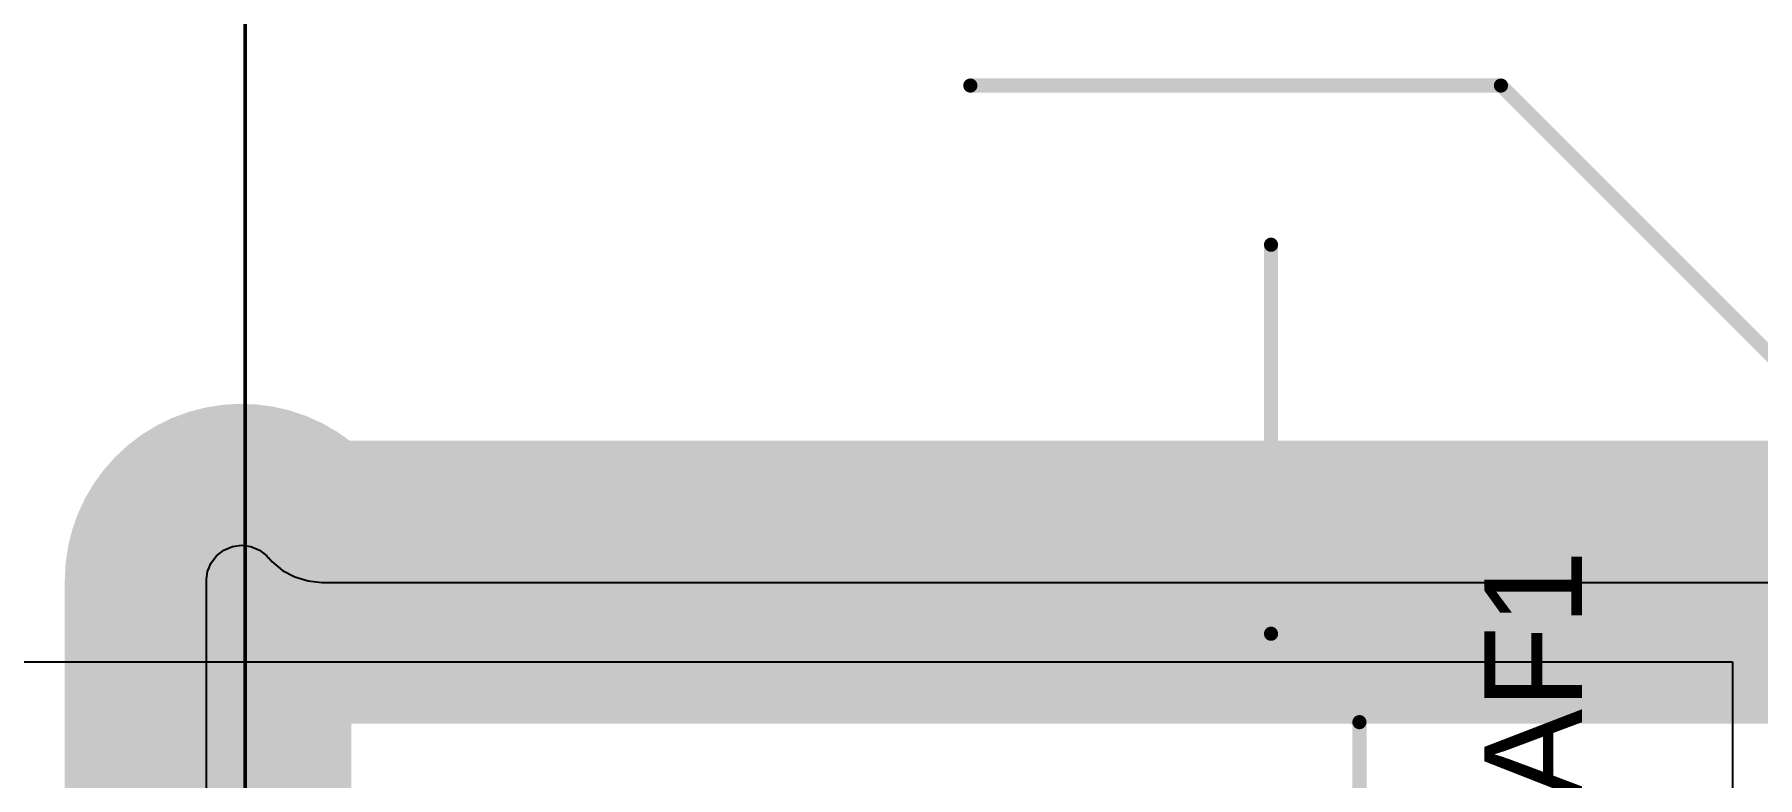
# Model space of a CAD drawing. Header units: inches. Extents: x -1.3 to 11.9, y -6.8 to 4.2.
# Drawn here: x -0.0596 to 0.4275, y 3.1043 to 3.3144 of the extents above; entities that cross this region are included whole.
import ezdxf

# ---------------------------------------------------------------- set-up
doc = ezdxf.new("R2010")
doc.units = ezdxf.units.IN
doc.header["$MEASUREMENT"] = 0
for name, color, linetype in [('02_GND1', 76, 'Continuous'), ('04_GND2', 16, 'Continuous'), ('05_SIG2', 156, 'Continuous'), ('06_GND3', 216, 'Continuous'), ('07_SIG3', 216, 'Continuous'), ('08_GND4', 136, 'Continuous'), ('09_PWR1', 136, 'Continuous'), ('10_PWR2', 136, 'Continuous'), ('11_GND5', 136, 'Continuous'), ('13_GND6', 136, 'Continuous'), ('15_GND7', 136, 'Continuous'), ('AB', 56, 'Continuous'), ('Board', 76, 'Continuous'), ('Keep-Out Layer', 6, 'Continuous'), ('Top Overlay', 2, 'Continuous')]:
    doc.layers.add(name, color=color, linetype=linetype)
doc.styles.add('Arial', font='', dxfattribs={"height": 0.2})
doc.styles.get('Arial').set_extended_font_data('Arial')

# ---------------------------------------------------------------- blocks, each defined once
blk = doc.blocks.new('CONN_SMA_J_P_H_RA_TH1_SAI_330')
at = {"layer": 'AB'}
for p, q in [((0.263, 0.586), (0.263, -0.263)), ((0.263, -0.263), (-0.263, -0.263))]:
    blk.add_line(p, q, dxfattribs=at)

msp = doc.modelspace()

# ---------------------------------------------------------------- linework, layer by layer
at = {"layer": '02_GND1'}
for p, q in [((-0.00966, 3.165), (-0.00807, 3.16707)), ((-0.00807, 3.16707), (-0.006, 3.16866)), ((-0.006, 3.16866), (-0.00359, 3.16966)), ((-0.00359, 3.16966), (-0.001, 3.17)), ((-0.001, 3.17), (0.00159, 3.16966)), ((0.00159, 3.16966), (0.004, 3.16866)), ((0.004, 3.16866), (0.00607, 3.16707)), ((0.00607, 3.16707), (0.00652, 3.16649)), ((0.00652, 3.16649), (0.00657, 3.16654)), ((0.00657, 3.16654), (0.0075, 3.16541)), ((-0.01095, 3.16036), (-0.01066, 3.16259)), ((-0.01066, 3.16259), (-0.00966, 3.165)), ((0.0075, 3.16541), (0.01055, 3.16291)), ((0.01055, 3.16291), (0.01402, 3.16105)), ((-0.01092, 3.16), (-0.01095, 3.16036)), ((-0.01092, 3.1496), (-0.01092, 3.16)), ((0.01402, 3.16105), (0.01779, 3.15991)), ((0.01779, 3.15991), (0.02171, 3.15952)), ((0.02171, 3.15952), (3.91429, 3.15952)), ((-0.01092, 0), (-0.01092, 3.1496))]:
    msp.add_line(p, q, dxfattribs=at)
for points in [[(-0.03102, 3.16, 0.04, 0.04, -0.694873), (0.02171, 3.17962, 0.04, 0.04, 0)], [(0.02171, 3.17962, 0.04, 0.04, 0), (3.91429, 3.17962, 0.04, 0.04, 0)], [(-0.03102, 3.1496, 0.04, 0.04, 0), (-0.03102, 3.16, 0.04, 0.04, 0)], [(-0.03102, 3.1496, 0.04, 0.04, 0), (-0.03102, 0, 0.04, 0.04, 0)]]:
    msp.add_lwpolyline(points, format="xyseb", dxfattribs=at)
for points in [[(0.01171, 3.17962, 0.02, 0.02, 1), (0.03171, 3.17962, 0.02, 0.02, 1)], [(0.01171, 3.17962, 0.02, 0.02, 1), (0.03171, 3.17962, 0.02, 0.02, 1)], [(-0.04102, 3.16, 0.02, 0.02, 1), (-0.02102, 3.16, 0.02, 0.02, 1)], [(-0.04102, 3.16, 0.02, 0.02, 1), (-0.02102, 3.16, 0.02, 0.02, 1)], [(-0.04102, 3.1496, 0.02, 0.02, 1), (-0.02102, 3.1496, 0.02, 0.02, 1)], [(-0.04102, 3.1496, 0.02, 0.02, 1), (-0.02102, 3.1496, 0.02, 0.02, 1)]]:
    msp.add_lwpolyline(points, format="xyseb", close=True, dxfattribs=at)
at = {"layer": '04_GND2'}
for p, q in [((-0.00966, 3.165), (-0.00807, 3.16707)), ((-0.00807, 3.16707), (-0.006, 3.16866)), ((-0.006, 3.16866), (-0.00359, 3.16966)), ((-0.00359, 3.16966), (-0.001, 3.17)), ((-0.001, 3.17), (0.00159, 3.16966)), ((0.00159, 3.16966), (0.004, 3.16866)), ((0.004, 3.16866), (0.00607, 3.16707)), ((0.00607, 3.16707), (0.00652, 3.16649)), ((0.00652, 3.16649), (0.00657, 3.16654)), ((0.00657, 3.16654), (0.0075, 3.16541)), ((-0.01095, 3.16036), (-0.01066, 3.16259)), ((-0.01066, 3.16259), (-0.00966, 3.165)), ((0.0075, 3.16541), (0.01055, 3.16291)), ((0.01055, 3.16291), (0.01402, 3.16105)), ((-0.01092, 3.16), (-0.01095, 3.16036)), ((-0.01092, 3.1496), (-0.01092, 3.16)), ((0.01402, 3.16105), (0.01779, 3.15991)), ((0.01779, 3.15991), (0.02171, 3.15952)), ((0.02171, 3.15952), (3.91429, 3.15952)), ((-0.01092, 0), (-0.01092, 3.1496))]:
    msp.add_line(p, q, dxfattribs=at)
for points in [[(-0.03102, 3.16, 0.04, 0.04, -0.694873), (0.02171, 3.17962, 0.04, 0.04, 0)], [(0.02171, 3.17962, 0.04, 0.04, 0), (3.91429, 3.17962, 0.04, 0.04, 0)], [(-0.03102, 3.1496, 0.04, 0.04, 0), (-0.03102, 3.16, 0.04, 0.04, 0)], [(-0.03102, 3.1496, 0.04, 0.04, 0), (-0.03102, 0, 0.04, 0.04, 0)]]:
    msp.add_lwpolyline(points, format="xyseb", dxfattribs=at)
for points in [[(0.01171, 3.17962, 0.02, 0.02, 1), (0.03171, 3.17962, 0.02, 0.02, 1)], [(0.01171, 3.17962, 0.02, 0.02, 1), (0.03171, 3.17962, 0.02, 0.02, 1)], [(-0.04102, 3.16, 0.02, 0.02, 1), (-0.02102, 3.16, 0.02, 0.02, 1)], [(-0.04102, 3.16, 0.02, 0.02, 1), (-0.02102, 3.16, 0.02, 0.02, 1)], [(-0.04102, 3.1496, 0.02, 0.02, 1), (-0.02102, 3.1496, 0.02, 0.02, 1)], [(-0.04102, 3.1496, 0.02, 0.02, 1), (-0.02102, 3.1496, 0.02, 0.02, 1)]]:
    msp.add_lwpolyline(points, format="xyseb", close=True, dxfattribs=at)
at = {"layer": '05_SIG2'}
for points in [[(0.29, 3.145, 0.004, 0.004, 0), (0.29, 3.255, 0.004, 0.004, 0)], [(0.29, 3.145, 0.004, 0.004, 0), (0.315, 3.12, 0.004, 0.004, 0)], [(0.315, 3.01, 0.004, 0.004, 0), (0.315, 3.12, 0.004, 0.004, 0)]]:
    msp.add_lwpolyline(points, format="xyseb", dxfattribs=at)
for points in [[(0.289, 3.255, 0.002, 0.002, 1), (0.291, 3.255, 0.002, 0.002, 1)], [(0.289, 3.145, 0.002, 0.002, 1), (0.291, 3.145, 0.002, 0.002, 1)], [(0.289, 3.145, 0.002, 0.002, 1), (0.291, 3.145, 0.002, 0.002, 1)], [(0.314, 3.12, 0.002, 0.002, 1), (0.316, 3.12, 0.002, 0.002, 1)], [(0.314, 3.12, 0.002, 0.002, 1), (0.316, 3.12, 0.002, 0.002, 1)]]:
    msp.add_lwpolyline(points, format="xyseb", close=True, dxfattribs=at)
at = {"layer": '06_GND3'}
for p, q in [((-0.00966, 3.165), (-0.00807, 3.16707)), ((-0.00807, 3.16707), (-0.006, 3.16866)), ((-0.006, 3.16866), (-0.00359, 3.16966)), ((-0.00359, 3.16966), (-0.001, 3.17)), ((-0.001, 3.17), (0.00159, 3.16966)), ((0.00159, 3.16966), (0.004, 3.16866)), ((0.004, 3.16866), (0.00607, 3.16707)), ((0.00607, 3.16707), (0.00652, 3.16649)), ((0.00652, 3.16649), (0.00657, 3.16654)), ((0.00657, 3.16654), (0.0075, 3.16541)), ((-0.01095, 3.16036), (-0.01066, 3.16259)), ((-0.01066, 3.16259), (-0.00966, 3.165)), ((0.0075, 3.16541), (0.01055, 3.16291)), ((0.01055, 3.16291), (0.01402, 3.16105)), ((-0.01092, 3.16), (-0.01095, 3.16036)), ((-0.01092, 3.1496), (-0.01092, 3.16)), ((0.01402, 3.16105), (0.01779, 3.15991)), ((0.01779, 3.15991), (0.02171, 3.15952)), ((0.02171, 3.15952), (3.91429, 3.15952)), ((-0.01092, 0), (-0.01092, 3.1496))]:
    msp.add_line(p, q, dxfattribs=at)
for points in [[(-0.03102, 3.16, 0.04, 0.04, -0.694873), (0.02171, 3.17962, 0.04, 0.04, 0)], [(0.02171, 3.17962, 0.04, 0.04, 0), (3.91429, 3.17962, 0.04, 0.04, 0)], [(-0.03102, 3.1496, 0.04, 0.04, 0), (-0.03102, 3.16, 0.04, 0.04, 0)], [(-0.03102, 3.1496, 0.04, 0.04, 0), (-0.03102, 0, 0.04, 0.04, 0)]]:
    msp.add_lwpolyline(points, format="xyseb", dxfattribs=at)
for points in [[(0.01171, 3.17962, 0.02, 0.02, 1), (0.03171, 3.17962, 0.02, 0.02, 1)], [(0.01171, 3.17962, 0.02, 0.02, 1), (0.03171, 3.17962, 0.02, 0.02, 1)], [(-0.04102, 3.16, 0.02, 0.02, 1), (-0.02102, 3.16, 0.02, 0.02, 1)], [(-0.04102, 3.16, 0.02, 0.02, 1), (-0.02102, 3.16, 0.02, 0.02, 1)], [(-0.04102, 3.1496, 0.02, 0.02, 1), (-0.02102, 3.1496, 0.02, 0.02, 1)], [(-0.04102, 3.1496, 0.02, 0.02, 1), (-0.02102, 3.1496, 0.02, 0.02, 1)]]:
    msp.add_lwpolyline(points, format="xyseb", close=True, dxfattribs=at)
at = {"layer": '07_SIG3'}
for points in [[(0.205, 3.3, 0.004, 0.004, 0), (0.355, 3.3, 0.004, 0.004, 0)], [(0.355, 3.3, 0.004, 0.004, 0), (0.53, 3.125, 0.004, 0.004, 0)]]:
    msp.add_lwpolyline(points, format="xyseb", dxfattribs=at)
for points in [[(0.204, 3.3, 0.002, 0.002, 1), (0.206, 3.3, 0.002, 0.002, 1)], [(0.354, 3.3, 0.002, 0.002, 1), (0.356, 3.3, 0.002, 0.002, 1)], [(0.354, 3.3, 0.002, 0.002, 1), (0.356, 3.3, 0.002, 0.002, 1)]]:
    msp.add_lwpolyline(points, format="xyseb", close=True, dxfattribs=at)
at = {"layer": '08_GND4'}
for p, q in [((-0.00966, 3.165), (-0.00807, 3.16707)), ((-0.00807, 3.16707), (-0.006, 3.16866)), ((-0.006, 3.16866), (-0.00359, 3.16966)), ((-0.00359, 3.16966), (-0.001, 3.17)), ((-0.001, 3.17), (0.00159, 3.16966)), ((0.00159, 3.16966), (0.004, 3.16866)), ((0.004, 3.16866), (0.00607, 3.16707)), ((0.00607, 3.16707), (0.00652, 3.16649)), ((0.00652, 3.16649), (0.00657, 3.16654)), ((0.00657, 3.16654), (0.0075, 3.16541)), ((-0.01095, 3.16036), (-0.01066, 3.16259)), ((-0.01066, 3.16259), (-0.00966, 3.165)), ((0.0075, 3.16541), (0.01055, 3.16291)), ((0.01055, 3.16291), (0.01402, 3.16105)), ((-0.01092, 3.16), (-0.01095, 3.16036)), ((-0.01092, 3.1496), (-0.01092, 3.16)), ((0.01402, 3.16105), (0.01779, 3.15991)), ((0.01779, 3.15991), (0.02171, 3.15952)), ((0.02171, 3.15952), (3.91429, 3.15952)), ((-0.01092, 0), (-0.01092, 3.1496))]:
    msp.add_line(p, q, dxfattribs=at)
for points in [[(-0.03102, 3.16, 0.04, 0.04, -0.694873), (0.02171, 3.17962, 0.04, 0.04, 0)], [(0.02171, 3.17962, 0.04, 0.04, 0), (3.91429, 3.17962, 0.04, 0.04, 0)], [(-0.03102, 3.1496, 0.04, 0.04, 0), (-0.03102, 3.16, 0.04, 0.04, 0)], [(-0.03102, 3.1496, 0.04, 0.04, 0), (-0.03102, 0, 0.04, 0.04, 0)]]:
    msp.add_lwpolyline(points, format="xyseb", dxfattribs=at)
for points in [[(0.01171, 3.17962, 0.02, 0.02, 1), (0.03171, 3.17962, 0.02, 0.02, 1)], [(0.01171, 3.17962, 0.02, 0.02, 1), (0.03171, 3.17962, 0.02, 0.02, 1)], [(-0.04102, 3.16, 0.02, 0.02, 1), (-0.02102, 3.16, 0.02, 0.02, 1)], [(-0.04102, 3.16, 0.02, 0.02, 1), (-0.02102, 3.16, 0.02, 0.02, 1)], [(-0.04102, 3.1496, 0.02, 0.02, 1), (-0.02102, 3.1496, 0.02, 0.02, 1)], [(-0.04102, 3.1496, 0.02, 0.02, 1), (-0.02102, 3.1496, 0.02, 0.02, 1)]]:
    msp.add_lwpolyline(points, format="xyseb", close=True, dxfattribs=at)
at = {"layer": '09_PWR1'}
for p, q in [((-0.00966, 3.165), (-0.00807, 3.16707)), ((-0.00807, 3.16707), (-0.006, 3.16866)), ((-0.006, 3.16866), (-0.00359, 3.16966)), ((-0.00359, 3.16966), (-0.001, 3.17)), ((-0.001, 3.17), (0.00159, 3.16966)), ((0.00159, 3.16966), (0.004, 3.16866)), ((0.004, 3.16866), (0.00607, 3.16707)), ((0.00607, 3.16707), (0.00652, 3.16649)), ((0.00652, 3.16649), (0.00657, 3.16654)), ((0.00657, 3.16654), (0.0075, 3.16541)), ((-0.01095, 3.16036), (-0.01066, 3.16259)), ((-0.01066, 3.16259), (-0.00966, 3.165)), ((0.0075, 3.16541), (0.01055, 3.16291)), ((0.01055, 3.16291), (0.01402, 3.16105)), ((-0.01092, 3.16), (-0.01095, 3.16036)), ((-0.01092, 3.1496), (-0.01092, 3.16)), ((0.01402, 3.16105), (0.01779, 3.15991)), ((0.01779, 3.15991), (0.02171, 3.15952)), ((0.02171, 3.15952), (3.91429, 3.15952)), ((-0.01092, 0), (-0.01092, 3.1496))]:
    msp.add_line(p, q, dxfattribs=at)
for points in [[(-0.03102, 3.16, 0.04, 0.04, -0.694873), (0.02171, 3.17962, 0.04, 0.04, 0)], [(0.02171, 3.17962, 0.04, 0.04, 0), (3.91429, 3.17962, 0.04, 0.04, 0)], [(-0.03102, 3.1496, 0.04, 0.04, 0), (-0.03102, 3.16, 0.04, 0.04, 0)], [(-0.03102, 3.1496, 0.04, 0.04, 0), (-0.03102, 0, 0.04, 0.04, 0)]]:
    msp.add_lwpolyline(points, format="xyseb", dxfattribs=at)
for points in [[(0.01171, 3.17962, 0.02, 0.02, 1), (0.03171, 3.17962, 0.02, 0.02, 1)], [(0.01171, 3.17962, 0.02, 0.02, 1), (0.03171, 3.17962, 0.02, 0.02, 1)], [(-0.04102, 3.16, 0.02, 0.02, 1), (-0.02102, 3.16, 0.02, 0.02, 1)], [(-0.04102, 3.16, 0.02, 0.02, 1), (-0.02102, 3.16, 0.02, 0.02, 1)], [(-0.04102, 3.1496, 0.02, 0.02, 1), (-0.02102, 3.1496, 0.02, 0.02, 1)], [(-0.04102, 3.1496, 0.02, 0.02, 1), (-0.02102, 3.1496, 0.02, 0.02, 1)]]:
    msp.add_lwpolyline(points, format="xyseb", close=True, dxfattribs=at)
at = {"layer": '10_PWR2'}
for p, q in [((-0.00966, 3.165), (-0.00807, 3.16707)), ((-0.00807, 3.16707), (-0.006, 3.16866)), ((-0.006, 3.16866), (-0.00359, 3.16966)), ((-0.00359, 3.16966), (-0.001, 3.17)), ((-0.001, 3.17), (0.00159, 3.16966)), ((0.00159, 3.16966), (0.004, 3.16866)), ((0.004, 3.16866), (0.00607, 3.16707)), ((0.00607, 3.16707), (0.00652, 3.16649)), ((0.00652, 3.16649), (0.00657, 3.16654)), ((0.00657, 3.16654), (0.0075, 3.16541)), ((-0.01095, 3.16036), (-0.01066, 3.16259)), ((-0.01066, 3.16259), (-0.00966, 3.165)), ((0.0075, 3.16541), (0.01055, 3.16291)), ((0.01055, 3.16291), (0.01402, 3.16105)), ((-0.01092, 3.16), (-0.01095, 3.16036)), ((-0.01092, 3.1496), (-0.01092, 3.16)), ((0.01402, 3.16105), (0.01779, 3.15991)), ((0.01779, 3.15991), (0.02171, 3.15952)), ((0.02171, 3.15952), (3.91429, 3.15952)), ((-0.01092, 2.55128), (-0.01092, 3.1496))]:
    msp.add_line(p, q, dxfattribs=at)
for points in [[(-0.03102, 3.16, 0.04, 0.04, -0.694873), (0.02171, 3.17962, 0.04, 0.04, 0)], [(0.02171, 3.17962, 0.04, 0.04, 0), (3.91429, 3.17962, 0.04, 0.04, 0)], [(-0.03102, 3.1496, 0.04, 0.04, 0), (-0.03102, 3.16, 0.04, 0.04, 0)], [(-0.03102, 3.1496, 0.04, 0.04, 0), (-0.03102, 0, 0.04, 0.04, 0)]]:
    msp.add_lwpolyline(points, format="xyseb", dxfattribs=at)
for points in [[(0.01171, 3.17962, 0.02, 0.02, 1), (0.03171, 3.17962, 0.02, 0.02, 1)], [(0.01171, 3.17962, 0.02, 0.02, 1), (0.03171, 3.17962, 0.02, 0.02, 1)], [(-0.04102, 3.16, 0.02, 0.02, 1), (-0.02102, 3.16, 0.02, 0.02, 1)], [(-0.04102, 3.16, 0.02, 0.02, 1), (-0.02102, 3.16, 0.02, 0.02, 1)], [(-0.04102, 3.1496, 0.02, 0.02, 1), (-0.02102, 3.1496, 0.02, 0.02, 1)], [(-0.04102, 3.1496, 0.02, 0.02, 1), (-0.02102, 3.1496, 0.02, 0.02, 1)]]:
    msp.add_lwpolyline(points, format="xyseb", close=True, dxfattribs=at)
at = {"layer": '11_GND5'}
for p, q in [((-0.00966, 3.165), (-0.00807, 3.16707)), ((-0.00807, 3.16707), (-0.006, 3.16866)), ((-0.006, 3.16866), (-0.00359, 3.16966)), ((-0.00359, 3.16966), (-0.001, 3.17)), ((-0.001, 3.17), (0.00159, 3.16966)), ((0.00159, 3.16966), (0.004, 3.16866)), ((0.004, 3.16866), (0.00607, 3.16707)), ((0.00607, 3.16707), (0.00652, 3.16649)), ((0.00652, 3.16649), (0.00657, 3.16654)), ((0.00657, 3.16654), (0.0075, 3.16541)), ((-0.01095, 3.16036), (-0.01066, 3.16259)), ((-0.01066, 3.16259), (-0.00966, 3.165)), ((0.0075, 3.16541), (0.01055, 3.16291)), ((0.01055, 3.16291), (0.01402, 3.16105)), ((-0.01092, 3.16), (-0.01095, 3.16036)), ((-0.01092, 3.1496), (-0.01092, 3.16)), ((0.01402, 3.16105), (0.01779, 3.15991)), ((0.01779, 3.15991), (0.02171, 3.15952)), ((0.02171, 3.15952), (3.91429, 3.15952)), ((-0.01092, 0), (-0.01092, 3.1496))]:
    msp.add_line(p, q, dxfattribs=at)
for points in [[(-0.03102, 3.16, 0.04, 0.04, -0.694873), (0.02171, 3.17962, 0.04, 0.04, 0)], [(0.02171, 3.17962, 0.04, 0.04, 0), (3.91429, 3.17962, 0.04, 0.04, 0)], [(-0.03102, 3.1496, 0.04, 0.04, 0), (-0.03102, 3.16, 0.04, 0.04, 0)], [(-0.03102, 3.1496, 0.04, 0.04, 0), (-0.03102, 0, 0.04, 0.04, 0)]]:
    msp.add_lwpolyline(points, format="xyseb", dxfattribs=at)
for points in [[(0.01171, 3.17962, 0.02, 0.02, 1), (0.03171, 3.17962, 0.02, 0.02, 1)], [(0.01171, 3.17962, 0.02, 0.02, 1), (0.03171, 3.17962, 0.02, 0.02, 1)], [(-0.04102, 3.16, 0.02, 0.02, 1), (-0.02102, 3.16, 0.02, 0.02, 1)], [(-0.04102, 3.16, 0.02, 0.02, 1), (-0.02102, 3.16, 0.02, 0.02, 1)], [(-0.04102, 3.1496, 0.02, 0.02, 1), (-0.02102, 3.1496, 0.02, 0.02, 1)], [(-0.04102, 3.1496, 0.02, 0.02, 1), (-0.02102, 3.1496, 0.02, 0.02, 1)]]:
    msp.add_lwpolyline(points, format="xyseb", close=True, dxfattribs=at)
at = {"layer": '13_GND6'}
for p, q in [((-0.00966, 3.165), (-0.00807, 3.16707)), ((-0.00807, 3.16707), (-0.006, 3.16866)), ((-0.006, 3.16866), (-0.00359, 3.16966)), ((-0.00359, 3.16966), (-0.001, 3.17)), ((-0.001, 3.17), (0.00159, 3.16966)), ((0.00159, 3.16966), (0.004, 3.16866)), ((0.004, 3.16866), (0.00607, 3.16707)), ((0.00607, 3.16707), (0.00652, 3.16649)), ((0.00652, 3.16649), (0.00657, 3.16654)), ((0.00657, 3.16654), (0.0075, 3.16541)), ((-0.01095, 3.16036), (-0.01066, 3.16259)), ((-0.01066, 3.16259), (-0.00966, 3.165)), ((0.0075, 3.16541), (0.01055, 3.16291)), ((0.01055, 3.16291), (0.01402, 3.16105)), ((-0.01092, 3.16), (-0.01095, 3.16036)), ((-0.01092, 3.1496), (-0.01092, 3.16)), ((0.01402, 3.16105), (0.01779, 3.15991)), ((0.01779, 3.15991), (0.02171, 3.15952)), ((0.02171, 3.15952), (3.91429, 3.15952)), ((-0.01092, 0), (-0.01092, 3.1496))]:
    msp.add_line(p, q, dxfattribs=at)
for points in [[(-0.03102, 3.16, 0.04, 0.04, -0.694873), (0.02171, 3.17962, 0.04, 0.04, 0)], [(0.02171, 3.17962, 0.04, 0.04, 0), (3.91429, 3.17962, 0.04, 0.04, 0)], [(-0.03102, 3.1496, 0.04, 0.04, 0), (-0.03102, 3.16, 0.04, 0.04, 0)], [(-0.03102, 3.1496, 0.04, 0.04, 0), (-0.03102, 0, 0.04, 0.04, 0)]]:
    msp.add_lwpolyline(points, format="xyseb", dxfattribs=at)
for points in [[(0.01171, 3.17962, 0.02, 0.02, 1), (0.03171, 3.17962, 0.02, 0.02, 1)], [(0.01171, 3.17962, 0.02, 0.02, 1), (0.03171, 3.17962, 0.02, 0.02, 1)], [(-0.04102, 3.16, 0.02, 0.02, 1), (-0.02102, 3.16, 0.02, 0.02, 1)], [(-0.04102, 3.16, 0.02, 0.02, 1), (-0.02102, 3.16, 0.02, 0.02, 1)], [(-0.04102, 3.1496, 0.02, 0.02, 1), (-0.02102, 3.1496, 0.02, 0.02, 1)], [(-0.04102, 3.1496, 0.02, 0.02, 1), (-0.02102, 3.1496, 0.02, 0.02, 1)]]:
    msp.add_lwpolyline(points, format="xyseb", close=True, dxfattribs=at)
at = {"layer": '15_GND7'}
for p, q in [((-0.00966, 3.165), (-0.00807, 3.16707)), ((-0.00807, 3.16707), (-0.006, 3.16866)), ((-0.006, 3.16866), (-0.00359, 3.16966)), ((-0.00359, 3.16966), (-0.001, 3.17)), ((-0.001, 3.17), (0.00159, 3.16966)), ((0.00159, 3.16966), (0.004, 3.16866)), ((0.004, 3.16866), (0.00607, 3.16707)), ((0.00607, 3.16707), (0.00652, 3.16649)), ((0.00652, 3.16649), (0.00657, 3.16654)), ((0.00657, 3.16654), (0.0075, 3.16541)), ((-0.01095, 3.16036), (-0.01066, 3.16259)), ((-0.01066, 3.16259), (-0.00966, 3.165)), ((0.0075, 3.16541), (0.01055, 3.16291)), ((0.01055, 3.16291), (0.01402, 3.16105)), ((-0.01092, 3.16), (-0.01095, 3.16036)), ((-0.01092, 3.1496), (-0.01092, 3.16)), ((0.01402, 3.16105), (0.01779, 3.15991)), ((0.01779, 3.15991), (0.02171, 3.15952)), ((0.02171, 3.15952), (3.91429, 3.15952)), ((-0.01092, 0), (-0.01092, 3.1496))]:
    msp.add_line(p, q, dxfattribs=at)
for points in [[(-0.03102, 3.16, 0.04, 0.04, -0.694873), (0.02171, 3.17962, 0.04, 0.04, 0)], [(0.02171, 3.17962, 0.04, 0.04, 0), (3.91429, 3.17962, 0.04, 0.04, 0)], [(-0.03102, 3.1496, 0.04, 0.04, 0), (-0.03102, 3.16, 0.04, 0.04, 0)], [(-0.03102, 3.1496, 0.04, 0.04, 0), (-0.03102, 0, 0.04, 0.04, 0)]]:
    msp.add_lwpolyline(points, format="xyseb", dxfattribs=at)
for points in [[(0.01171, 3.17962, 0.02, 0.02, 1), (0.03171, 3.17962, 0.02, 0.02, 1)], [(0.01171, 3.17962, 0.02, 0.02, 1), (0.03171, 3.17962, 0.02, 0.02, 1)], [(-0.04102, 3.16, 0.02, 0.02, 1), (-0.02102, 3.16, 0.02, 0.02, 1)], [(-0.04102, 3.16, 0.02, 0.02, 1), (-0.02102, 3.16, 0.02, 0.02, 1)], [(-0.04102, 3.1496, 0.02, 0.02, 1), (-0.02102, 3.1496, 0.02, 0.02, 1)], [(-0.04102, 3.1496, 0.02, 0.02, 1), (-0.02102, 3.1496, 0.02, 0.02, 1)]]:
    msp.add_lwpolyline(points, format="xyseb", close=True, dxfattribs=at)
at = {"layer": 'Board'}
msp.add_lwpolyline([(0, 0, 0.001, 0.001, 0), (0, 4.19985, 0.001, 0.001, 0)], format="xyseb", dxfattribs=at)
at = {"layer": 'Keep-Out Layer'}
for points in [[(-0.001, 3.14961, 0.06, 0.06, 0), (3.93701, 3.14961, 0.06, 0.06, 0)], [(0, 0, 0.06, 0.06, 0), (0, 3.14961, 0.06, 0.06, 0)]]:
    msp.add_lwpolyline(points, format="xyseb", dxfattribs=at)
for points in [[(-0.016, 3.14961, 0.03, 0.03, 1), (0.014, 3.14961, 0.03, 0.03, 1)], [(-0.015, 3.14961, 0.03, 0.03, 1), (0.015, 3.14961, 0.03, 0.03, 1)]]:
    msp.add_lwpolyline(points, format="xyseb", close=True, dxfattribs=at)

# ---------------------------------------------------------------- block references
at = {"rotation": 90}
msp.add_blockref('CONN_SMA_J_P_H_RA_TH1_SAI_330', (0.15748, 2.87402), dxfattribs=at)

# ---------------------------------------------------------------- texts
at = {"layer": 'Top Overlay', "style": 'Arial'}
msp.add_text('C43_AF1', height=0.027559, rotation=90, dxfattribs=at).set_placement((0.37788, 3.00601))

doc.saveas('drawing.dxf')
